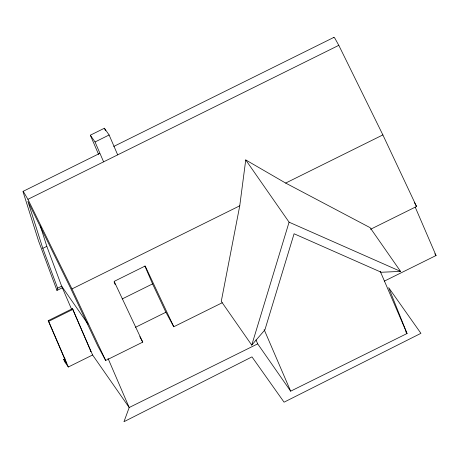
<?xml version="1.0" encoding="UTF-8"?>
<svg xmlns="http://www.w3.org/2000/svg" width="459" height="459" viewBox="0 0 459 459"><rect width="100%" height="100%" fill="white"/><g stroke="black" fill="none" stroke-linecap="round" stroke-linejoin="round"><path stroke-width="0.69" d="M239.753 205.81L245.737 159.939L285.659 183.072L370.092 227.647L400.569 271.395L381.257 272.262L294.081 233.769L264.883 329.906L251.75 345.116L221.272 301.362L239.753 205.81L71.988 288.918L105.679 360.493L142.743 342.127L114.153 281.384L145.187 266.013L173.777 326.756L222.259 302.739M62.74 287.575L56.973 290.432L57.633 288.183L42.802 248.342L27.924 201.432L70.72 288.418L97.801 345.971L105.679 360.493M251.75 345.116L289.084 222.173L245.737 159.939M99.643 153.432L22.95 191.426L38.522 240.86L56.973 290.432M333.831 37.431L334.818 38.177L338.799 45.332L382.869 134.917L416.554 206.493L370.551 229.282M98.61 154.431L90.325 135.198L104.405 128.222L109.122 134.992L117.682 154.867M90.325 135.198L95.042 141.963L109.122 134.992M113.769 146.432L334.083 37.294M23.202 191.294L27.919 199.326L338.799 45.332M42.802 248.342L46.824 246.351L40.358 225.954M57.633 288.183L61.655 286.192L88.03 324.134M285.659 183.072L382.869 134.917M65.006 358.714L63.726 359.345L66.71 363.626L48.212 320.68L72.47 308.666L92.598 354.991L129.191 407.523L123.97 421.706L251.974 356.873L284.064 402.182L420.92 333.332L388.664 287.644L407.03 333.527L290.656 391.177L257.7 343.866L256.007 339.935M48.212 320.68L48.677 321.346L72.935 309.332M122.163 298.958L152.566 283.897L144.883 266.065M135.503 327.296L165.9 312.235L173.777 326.756M63.726 359.345L64.897 362.059L68.339 367.005L92.598 354.991M257.7 343.866L129.191 407.523L108.031 358.393M384.298 281.155L436.05 255.52L415.171 207.038M289.084 222.173L400.569 271.395M434.822 253.758L436.05 255.52M405.808 331.777L407.03 333.527L380.213 271.269M90.222 350.538L90.968 351.611L72.47 308.666M414.259 202.258L416.554 206.493M139.788 336.682L142.743 342.127M27.919 199.326L71.988 288.918M152.566 283.897L165.9 312.235M264.126 329.568L290.656 391.177M104.405 128.222L105.513 130.786M95.042 141.963L103.602 161.838M114.125 282.078L115.226 284.62M71.845 309.859L61.655 286.192L46.824 246.351M48.677 321.346L68.339 367.005"/></g></svg>
